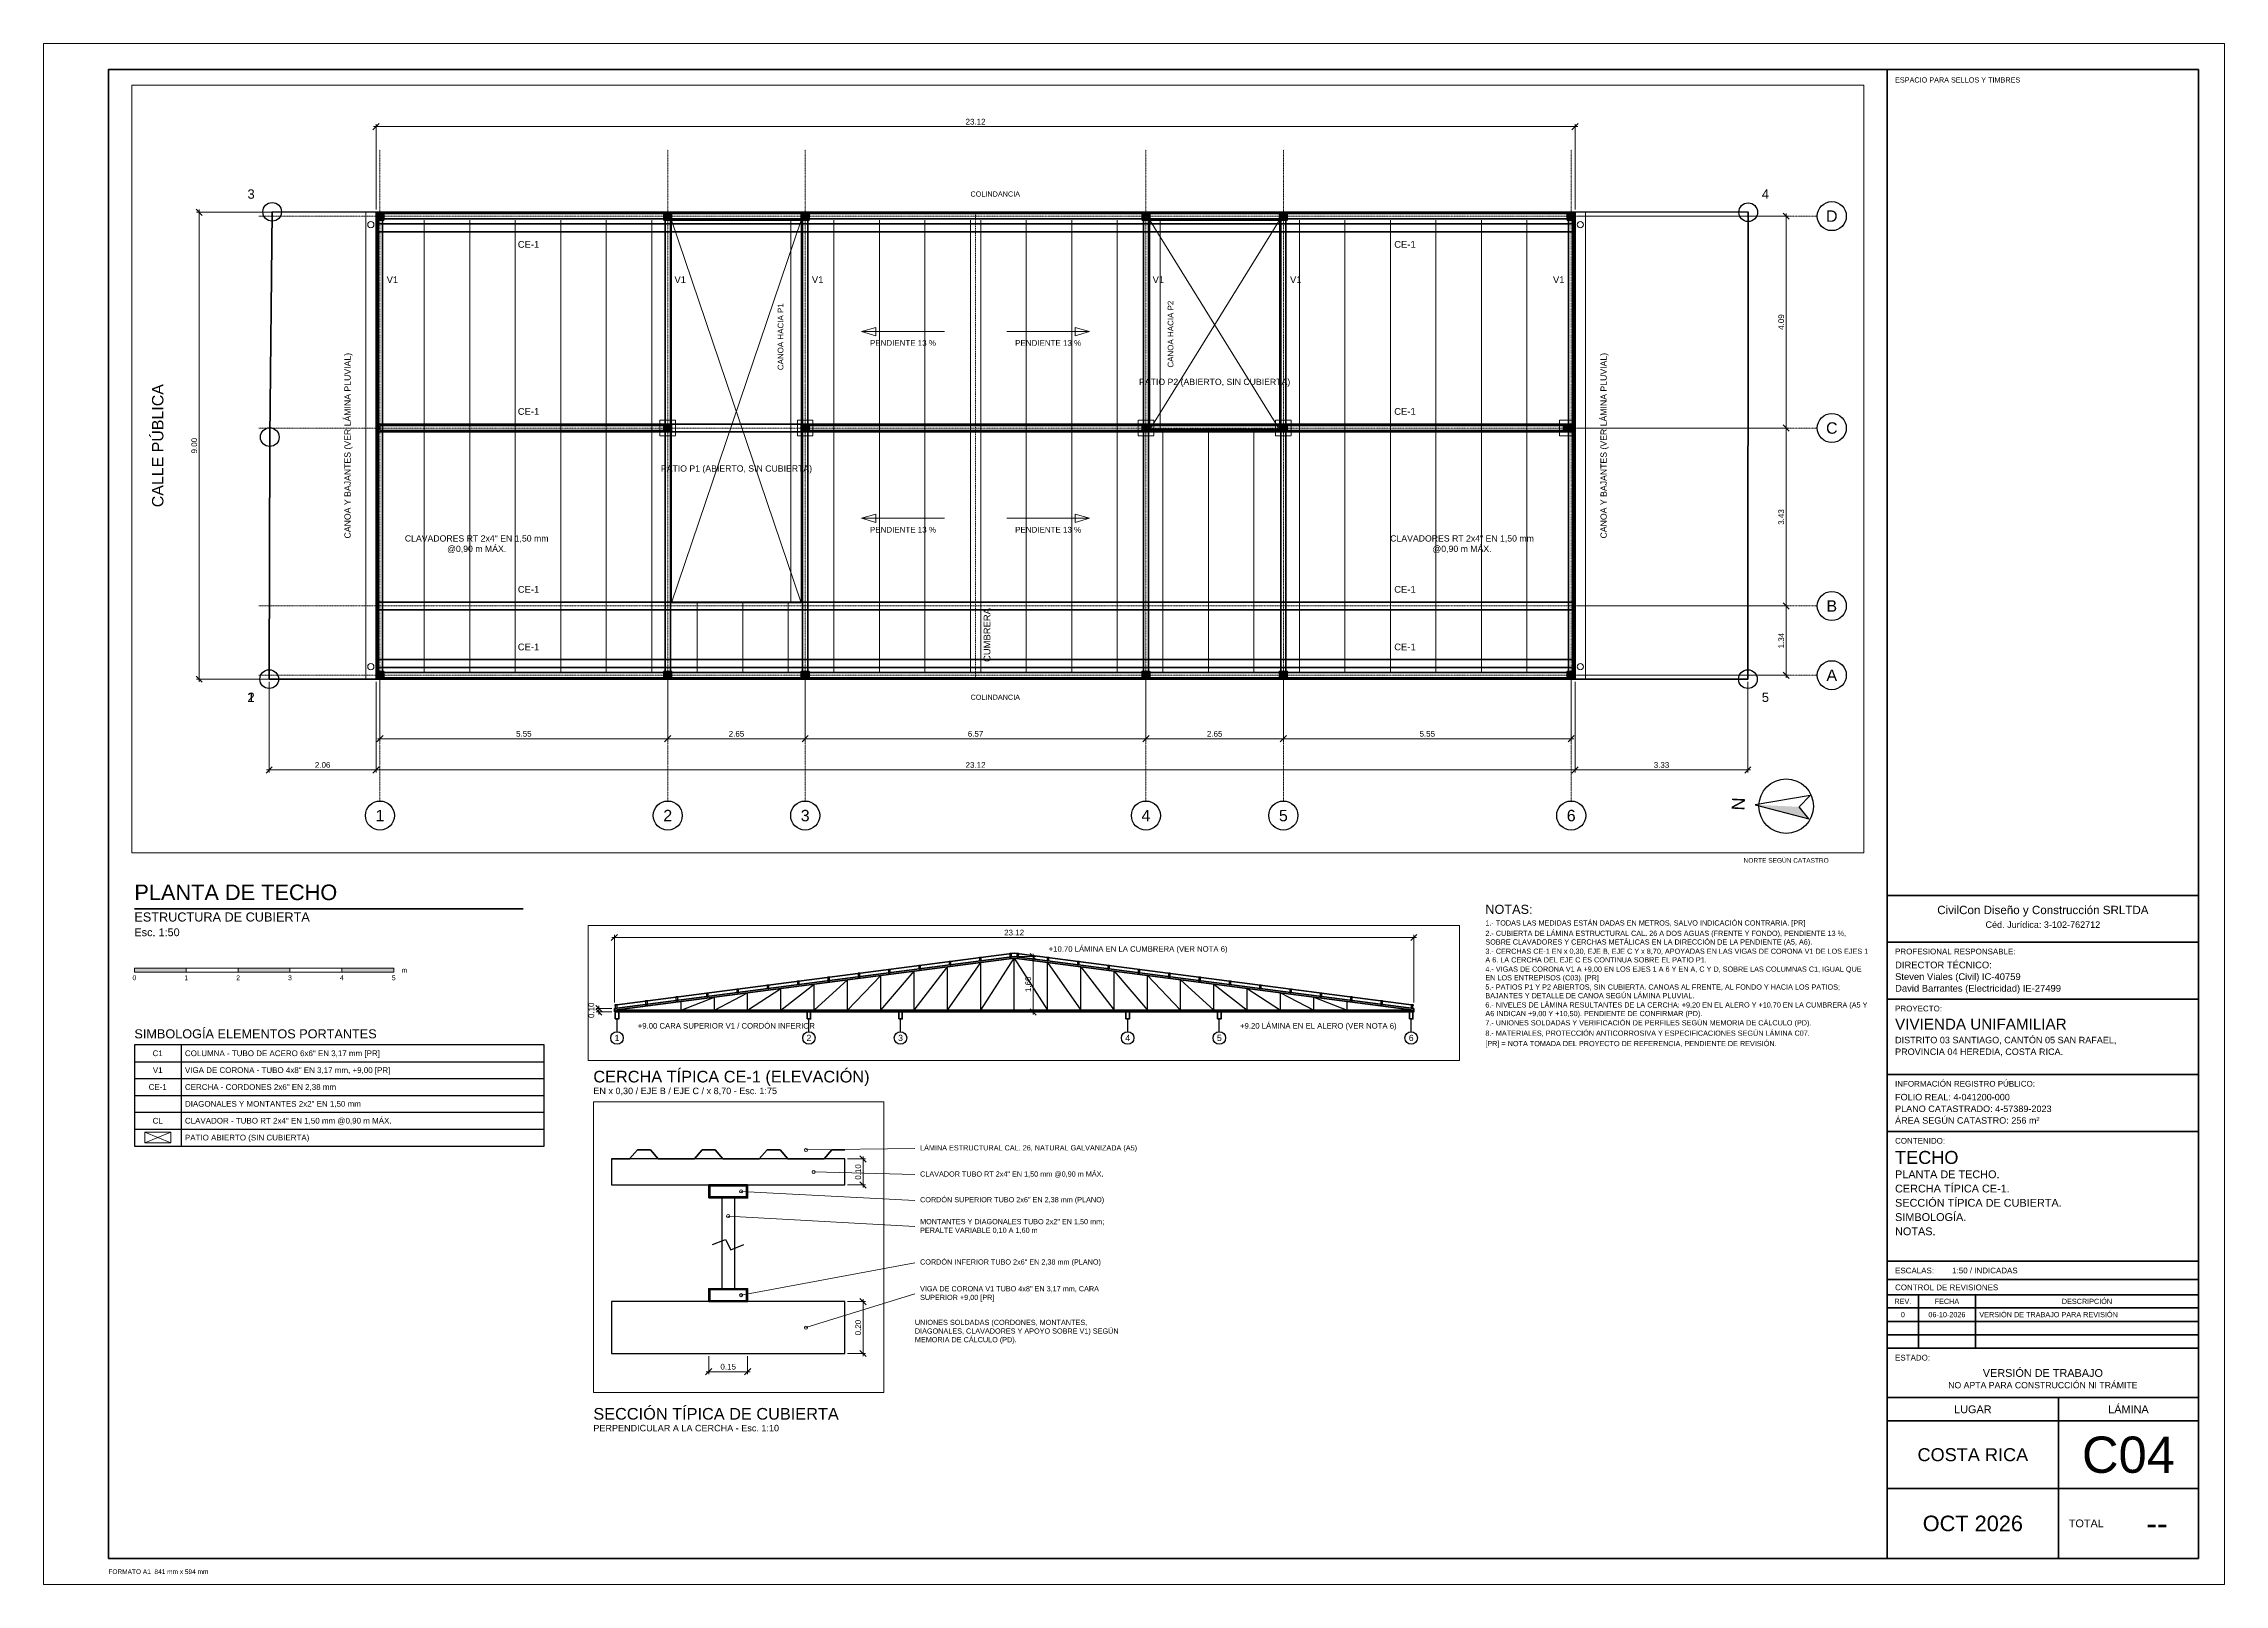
# Paper-space layout 'C04-TECHO' of a CAD drawing. Header units: metres, sheet in millimetres. Extents: x 0 to 841, y 0 to 594.
# The model-space entities are those that its viewports show. They can reach past a viewport. Long polylines and large blocks are cut down to what shows.
import ezdxf
from ezdxf.enums import TextEntityAlignment as Align

# ---------------------------------------------------------------- set-up
doc = ezdxf.new("R2010")
doc.units = ezdxf.units.M
for name, pattern in [('CENTER', [5.08, 3.175, -0.635, 0.635, -0.635]), ('DASHDOT', [3.556, 2.54, -0.508, 0, -0.508]), ('DASHED', [1.524, 1.27, -0.254])]:
    doc.linetypes.add(name, pattern=pattern)
for name, color, linetype, lineweight in [('A-CAJETIN', 7, 'Continuous', 35), ('A-CAJETIN-TXT', 7, 'Continuous', 25), ('A-COTA-50', 7, 'Continuous', 18), ('A-EJES', 8, 'CENTER', 13), ('A-EJES-TXT', 7, 'Continuous', 25), ('A-ESCALA-GRAF', 7, 'Continuous', 18), ('A-ESPACIOS', 7, 'Continuous', 25), ('A-MARCO', 7, 'Continuous', 70), ('A-NORTE', 7, 'Continuous', 25), ('A-NOTAS', 7, 'Continuous', 18), ('A-TABLAS', 7, 'Continuous', 25), ('A-TEXTO', 7, 'Continuous', 18), ('A-TITULOS', 7, 'Continuous', 35), ('A-TXT-50', 7, 'Continuous', 18), ('E-CERCHA', 7, 'Continuous', 35), ('E-CLAVADOR', 7, 'Continuous', 13), ('E-COLUMNA', 7, 'Continuous', 35), ('E-COTA', 7, 'Continuous', 18), ('E-CUBIERTA', 7, 'Continuous', 25), ('E-CUMBRERA', 7, 'DASHDOT', 18), ('E-DET', 7, 'Continuous', 50), ('E-FORRO', 8, 'DASHED', 13), ('E-PLUVIAL', 7, 'Continuous', 18), ('E-REF', 7, 'Continuous', 25), ('E-TXT', 7, 'Continuous', 18), ('E-VACIO', 8, 'Continuous', 13), ('E-VIGA', 7, 'Continuous', 35), ('T-LINDERO', 7, 'Continuous', 50), ('T-VERTICE', 7, 'Continuous', 25)]:
    doc.layers.add(name, color=color, linetype=linetype, lineweight=lineweight)
doc.layers.add('A-VIEWPORT', color=8, linetype='Continuous', lineweight=13, plot=False)
doc.styles.add('ARIAL', font='arial.ttf')
doc.dimstyles.new('COTA-10', dxfattribs={"dimtxt": 0.022, "dimasz": 0.012, "dimexe": 0.01, "dimexo": 0.01, "dimgap": 0.008, "dimtad": 1, "dimzin": 0, "dimdsep": 46, "dimtxsty": 'ARIAL', "dimtsz": 0.012, "dimcen": 2.5, "dimdle": 0.01, "dimclrd": 7, "dimclre": 7, "dimclrt": 7, "dimazin": 3, "dimtfac": 1, "dimtmove": 0, "dimatfit": 3, "dimlwd": 18, "dimlwe": 13})
doc.dimstyles.new('COTA-50', dxfattribs={"dimtxt": 0.11, "dimasz": 0.06, "dimexe": 0.05, "dimexo": 0.05, "dimgap": 0.04, "dimtad": 1, "dimzin": 0, "dimdsep": 46, "dimtxsty": 'ARIAL', "dimtsz": 0.06, "dimcen": 2.5, "dimdle": 0.05, "dimclrd": 7, "dimclre": 7, "dimclrt": 7, "dimazin": 3, "dimtfac": 1, "dimtmove": 0, "dimatfit": 3, "dimlwd": 18, "dimlwe": 13})
doc.dimstyles.new('COTA-75', dxfattribs={"dimtxt": 0.165, "dimasz": 0.09, "dimexe": 0.075, "dimexo": 0.075, "dimgap": 0.06, "dimtad": 1, "dimzin": 0, "dimdsep": 46, "dimtxsty": 'ARIAL', "dimtsz": 0.09, "dimcen": 2.5, "dimdle": 0.075, "dimclrd": 7, "dimclre": 7, "dimclrt": 7, "dimazin": 3, "dimtfac": 1, "dimtmove": 0, "dimatfit": 3, "dimlwd": 18, "dimlwe": 13})

# ---------------------------------------------------------------- blocks, each defined once
blk = doc.blocks.new('NORTE')
blk.add_hatch(color=0).paths.add_polyline_path([(0, 12), (0, -5), (-4.5, -9)])
blk.add_lwpolyline([(0, 12), (-4.5, -9), (0, -5), (4.5, -9)], close=True)
blk.add_circle((0, 0), 10.5)
at = {"style": 'ARIAL'}
blk.add_text('N', height=5, dxfattribs=at).set_placement((0, 14.5), align=Align.BOTTOM_CENTER)
blk = doc.blocks.new('CAJETIN_A1')
for p, q in [((0, 255.6), (120, 255.6)), ((0, 237.6), (120, 237.6)), ((0, 215.6), (120, 215.6)), ((0, 186.6), (120, 186.6)), ((0, 164.6), (120, 164.6)), ((0, 114.6), (120, 114.6)), ((0, 107.6), (120, 107.6)), ((0, 101.6), (120, 101.6)), ((12, 101.6), (12, 81)), ((34, 101.6), (34, 81)), ((0, 96.6), (120, 96.6)), ((0, 91.4), (120, 91.4)), ((0, 86.2), (120, 86.2)), ((0, 81), (120, 81)), ((0, 62), (120, 62)), ((66, 62), (66, 0)), ((0, 53), (120, 53)), ((0, 27), (120, 27))]:
    blk.add_line(p, q)
blk.add_lwpolyline([(0, 0), (120, 0), (120, 574), (0, 574)], close=True)
at = {"style": 'ARIAL'}
for s, height, p in [('ESPACIO PARA SELLOS Y TIMBRES', 2, (3, 571)), ('PROFESIONAL RESPONSABLE:', 2.2, (3, 235.1)), ('PROYECTO:', 2.2, (3, 213.1)), ('INFORMACIÓN REGISTRO PÚBLICO:', 2.2, (3, 184.1)), ('CONTENIDO:', 2.2, (3, 162.1)), ('ESCALAS:', 2.2, (3, 112.1)), ('CONTROL DE REVISIONES', 2.2, (3, 105.6)), ('ESTADO:', 2.2, (3, 78.5))]:
    blk.add_text(s, height=height, dxfattribs=at).set_placement(p, align=Align.TOP_LEFT)
for s, height, p in [('REV.', 2, (6, 99.1)), ('FECHA', 2, (23, 99.1)), ('DESCRIPCIÓN', 2, (77, 99.1)), ('LUGAR', 3, (33, 57.5)), ('LÁMINA', 3, (93, 57.5))]:
    blk.add_text(s, height=height, dxfattribs=at).set_placement(p, align=Align.MIDDLE_CENTER)
blk.add_text('TOTAL', height=3, dxfattribs=at).set_placement((70, 13.5), align=Align.MIDDLE_LEFT)
for tag, height, p in [('EMPRESA_CED', 2.5, (60, 245.6)), ('EMPRESA', 3.2, (60, 251.6)), ('ESTADO_1', 3, (60, 73)), ('ESTADO_2', 2.4, (60, 68))]:
    blk.add_attdef(tag, text='', height=height, dxfattribs=at).set_placement(p, align=Align.TOP_CENTER)
for tag, height, p in [('PROF_1', 2.6, (3, 230.1)), ('PROF_2', 2.6, (3, 225.6)), ('PROF_3', 2.6, (3, 221.1)), ('PROYECTO', 4.2, (3, 208.1)), ('UBIC_1', 2.5, (3, 201.1)), ('UBIC_2', 2.5, (3, 196.6)), ('UBIC_3', 2.5, (3, 192.1)), ('REG_1', 2.5, (3, 179.1)), ('REG_2', 2.5, (3, 174.6)), ('REG_3', 2.5, (3, 170.1)), ('CONT_TIT', 5, (3, 157.1)), ('CONT_1', 3, (3, 149.6)), ('CONT_2', 3, (3, 144.1)), ('CONT_3', 3, (3, 138.6)), ('CONT_4', 3, (3, 133.1)), ('CONT_5', 3, (3, 127.6)), ('CONT_6', 3, (3, 122.1)), ('ESCALAS', 2.2, (25, 112.1))]:
    blk.add_attdef(tag, text='', height=height, dxfattribs=at).set_placement(p, align=Align.TOP_LEFT)
for tag, height, p in [('REV0_N', 2, (6, 94)), ('REV0_F', 2, (23, 94)), ('REV1_N', 2, (6, 88.8)), ('REV2_N', 2, (6, 83.6)), ('REV1_F', 2, (23, 88.8)), ('REV2_F', 2, (23, 83.6)), ('LUGAR', 5, (33, 40)), ('LAMINA', 14, (93, 40)), ('TOTAL', 9, (104, 13.5)), ('FECHA', 6, (33, 13.5))]:
    blk.add_attdef(tag, text='', height=height, dxfattribs=at).set_placement(p, align=Align.MIDDLE_CENTER)
for tag, p in [('REV0_D', (35.5, 94)), ('REV1_D', (35.5, 88.8)), ('REV2_D', (35.5, 83.6))]:
    blk.add_attdef(tag, text='', height=2, dxfattribs=at).set_placement(p, align=Align.MIDDLE_LEFT)
blk = doc.blocks.new('_OBLIQUE')
at = {"color": 0, "linetype": 'BYBLOCK'}
blk.add_line((-0.5, -0.5), (0.5, 0.5), dxfattribs=at)
blk = doc.blocks.new('*D9')
at = {"color": 7, "lineweight": 18}
blk.add_line((29.25, 0.025), (29.25, 1.46), dxfattribs=at)
at = {"color": 7, "lineweight": 13}
for p, q in [((25.23, 1.41), (29.3, 1.41)), ((25.23, 0.075), (29.3, 0.075))]:
    blk.add_line(p, q, dxfattribs=at)
at = {"layer": 'Defpoints'}
for p in [(25.18, 1.41), (25.18, 0.075), (29.25, 0.075)]:
    blk.add_point(p, dxfattribs=at)
at = {"layer": 'A-COTA-50', "color": 7, "xscale": 0.12, "yscale": 0.12, "rotation": 90}
for p in [(29.25, 1.41), (29.25, 0.075)]:
    blk.add_blockref('_OBLIQUE', p, dxfattribs=at)
at = {"layer": 'A-COTA-50', "color": 7, "insert": (29.155, 0.7425), "char_height": 0.11, "attachment_point": 5, "rotation": 90, "style": 'ARIAL'}
blk.add_mtext('1.34', dxfattribs=at)

msp = doc.modelspace()

# ---------------------------------------------------------------- hatches: boundary and pattern name
at = {"layer": 'E-COLUMNA'}
for points in [[(2.06, 8.85), (2.06, 9), (2.21, 9), (2.21, 8.85)], [(7.61, 8.85), (7.61, 9), (7.76, 9), (7.76, 8.85)], [(10.26, 8.85), (10.26, 9), (10.41, 9), (10.41, 8.85)], [(16.83, 8.85), (16.83, 9), (16.98, 9), (16.98, 8.85)], [(19.48, 8.85), (19.48, 9), (19.63, 9), (19.63, 8.85)], [(25.03, 8.85), (25.03, 9), (25.18, 9), (25.18, 8.85)], [(7.61, 4.765), (7.61, 4.915), (7.76, 4.915), (7.76, 4.765)], [(10.26, 4.765), (10.26, 4.915), (10.41, 4.915), (10.41, 4.765)], [(16.83, 4.765), (16.83, 4.915), (16.98, 4.915), (16.98, 4.765)], [(19.48, 4.765), (19.48, 4.915), (19.63, 4.915), (19.63, 4.765)], [(24.955, 4.765), (24.955, 4.915), (25.105, 4.915), (25.105, 4.765)], [(2.06, 0), (2.06, 0.15), (2.21, 0.15), (2.21, 0)], [(7.61, 0), (7.61, 0.15), (7.76, 0.15), (7.76, 0)], [(10.26, 0), (10.26, 0.15), (10.41, 0.15), (10.41, 0)], [(16.83, 0), (16.83, 0.15), (16.98, 0.15), (16.98, 0)], [(19.48, 0), (19.48, 0.15), (19.63, 0.15), (19.63, 0)], [(25.03, 0), (25.03, 0.15), (25.18, 0.15), (25.18, 0)]]:
    msp.add_hatch(color=7, dxfattribs=at).paths.add_polyline_path(points)

# ---------------------------------------------------------------- linework, layer by layer
at = {"layer": 'A-EJES', "ltscale": 0.05}
for p, q in [((2.135, -2.35), (2.135, 10.2)), ((7.685, -2.35), (7.685, 10.2)), ((10.335, -2.35), (10.335, 10.2)), ((16.905, -2.35), (16.905, 10.2)), ((19.555, -2.35), (19.555, 10.2)), ((25.105, -2.35), (25.105, 10.2)), ((-0.2, 8.925), (29.85, 8.925)), ((-0.2, 4.84), (29.85, 4.84)), ((-0.2, 1.41), (29.85, 1.41)), ((-0.2, 0.075), (29.85, 0.075))]:
    msp.add_line(p, q, dxfattribs=at)
at = {"layer": 'A-EJES-TXT'}
for centre in [(30.13, 8.925), (30.13, 4.84), (30.13, 1.41), (30.13, 0.075), (2.135, -2.63), (7.685, -2.63), (10.335, -2.63), (16.905, -2.63), (19.555, -2.63), (25.105, -2.63)]:
    msp.add_circle(centre, 0.28, dxfattribs=at)
at = {"layer": 'E-CERCHA'}
for points in [[(2.06, 8.625), (2.06, 8.775), (25.18, 8.775), (25.18, 8.625)], [(2.06, 4.765), (2.06, 4.915), (25.18, 4.915), (25.18, 4.765)], [(2.06, 1.335), (2.06, 1.485), (25.18, 1.485), (25.18, 1.335)], [(2.06, 0.225), (2.06, 0.375), (25.18, 0.375), (25.18, 0.225)]]:
    msp.add_lwpolyline(points, close=True, dxfattribs=at)
at = {"layer": 'E-CLAVADOR'}
for p, q in [((2.11, 0.15), (2.11, 8.85)), ((2.9877, 0.15), (2.9877, 8.85)), ((3.8654, 0.15), (3.8654, 8.85)), ((4.7431, 0.15), (4.7431, 8.85)), ((5.6208, 0.15), (5.6208, 8.85)), ((6.4985, 0.15), (6.4985, 8.85)), ((7.3762, 0.15), (7.3762, 8.85)), ((10.8869, 0.15), (10.8869, 8.85)), ((11.7646, 0.15), (11.7646, 8.85)), ((12.6423, 0.15), (12.6423, 8.85)), ((13.52, 0.15), (13.52, 8.85)), ((13.72, 0.15), (13.72, 8.85)), ((14.5977, 0.15), (14.5977, 8.85)), ((15.4754, 0.15), (15.4754, 8.85)), ((16.3531, 0.15), (16.3531, 8.85)), ((19.8638, 0.15), (19.8638, 8.85)), ((20.7415, 0.15), (20.7415, 8.85)), ((21.6192, 0.15), (21.6192, 8.85)), ((22.4969, 0.15), (22.4969, 8.85)), ((23.3746, 0.15), (23.3746, 8.85)), ((24.2523, 0.15), (24.2523, 8.85)), ((25.13, 0.15), (25.13, 8.85)), ((17.2308, 0.15), (17.2308, 4.81)), ((18.1085, 0.15), (18.1085, 4.81)), ((18.9862, 0.15), (18.9862, 4.81)), ((8.2538, 0.15), (8.2538, 1.47)), ((9.1315, 0.15), (9.1315, 1.47)), ((10.0092, 0.15), (10.0092, 1.47))]:
    msp.add_line(p, q, dxfattribs=at)
at = {"layer": 'E-COLUMNA'}
for points in [[(2.06, 8.85), (2.06, 9), (2.21, 9), (2.21, 8.85)], [(7.61, 8.85), (7.61, 9), (7.76, 9), (7.76, 8.85)], [(10.26, 8.85), (10.26, 9), (10.41, 9), (10.41, 8.85)], [(16.83, 8.85), (16.83, 9), (16.98, 9), (16.98, 8.85)], [(19.48, 8.85), (19.48, 9), (19.63, 9), (19.63, 8.85)], [(25.03, 8.85), (25.03, 9), (25.18, 9), (25.18, 8.85)], [(7.61, 4.765), (7.61, 4.915), (7.76, 4.915), (7.76, 4.765)], [(10.26, 4.765), (10.26, 4.915), (10.41, 4.915), (10.41, 4.765)], [(16.83, 4.765), (16.83, 4.915), (16.98, 4.915), (16.98, 4.765)], [(19.48, 4.765), (19.48, 4.915), (19.63, 4.915), (19.63, 4.765)], [(24.955, 4.765), (24.955, 4.915), (25.105, 4.915), (25.105, 4.765)], [(2.06, 0), (2.06, 0.15), (2.21, 0.15), (2.21, 0)], [(7.61, 0), (7.61, 0.15), (7.76, 0.15), (7.76, 0)], [(10.26, 0), (10.26, 0.15), (10.41, 0.15), (10.41, 0)], [(16.83, 0), (16.83, 0.15), (16.98, 0.15), (16.98, 0)], [(19.48, 0), (19.48, 0.15), (19.63, 0.15), (19.63, 0)], [(25.03, 0), (25.03, 0.15), (25.18, 0.15), (25.18, 0)]]:
    msp.add_lwpolyline(points, close=True, dxfattribs=at)
at = {"layer": 'E-CUBIERTA'}
for points in [[(2.06, 0), (2.06, 9), (25.18, 9), (25.18, 0)], [(7.76, 1.47), (7.76, 8.85), (10.26, 8.85), (10.26, 1.47)], [(16.98, 4.81), (16.98, 8.85), (19.48, 8.85), (19.48, 4.81)]]:
    msp.add_lwpolyline(points, close=True, dxfattribs=at)
at = {"layer": 'E-CUMBRERA', "ltscale": 0.02}
msp.add_line((13.62, 0), (13.62, 9), dxfattribs=at)
at = {"layer": 'E-DET'}
for p, q in [((102.06, 9), (102.06, 9.1)), ((125.18, 9), (125.18, 9.1))]:
    msp.add_line(p, q, dxfattribs=at)
for points in [[(102.06, 9.2), (113.62, 10.7028), (125.18, 9.2)], [(102.06, 9.1), (113.62, 10.6028), (125.18, 9.1)], [(102.06, 9.05), (113.62, 10.5528), (125.18, 9.05)], [(199.55, 0.55), (199.62, 0.55), (199.65, 0.585), (199.7, 0.585), (199.73, 0.55), (199.8, 0.55), (199.87, 0.55), (199.9, 0.585), (199.95, 0.585), (199.98, 0.55), (200.05, 0.55), (200.12, 0.55), (200.15, 0.585), (200.2, 0.585), (200.23, 0.55), (200.3, 0.55), (200.37, 0.55), (200.4, 0.585), (200.45, 0.585)]]:
    msp.add_lwpolyline(points, dxfattribs=at)
for points in [[(102.06, 9), (125.18, 9), (125.18, 9.05), (102.06, 9.05)], [(102.085, 8.8), (102.185, 8.8), (102.185, 9), (102.085, 9)], [(107.635, 8.8), (107.735, 8.8), (107.735, 9), (107.635, 9)], [(110.285, 8.8), (110.385, 8.8), (110.385, 9), (110.285, 9)], [(116.855, 8.8), (116.955, 8.8), (116.955, 9), (116.855, 9)], [(119.505, 8.8), (119.605, 8.8), (119.605, 9), (119.505, 9)], [(125.055, 8.8), (125.155, 8.8), (125.155, 9), (125.055, 9)], [(199.925, 0.4), (200.075, 0.4), (200.075, 0.45), (199.925, 0.45)], [(199.925, 0), (200.075, 0), (200.075, 0.05), (199.925, 0.05)]]:
    msp.add_lwpolyline(points, close=True, dxfattribs=at)
at = {"layer": 'E-FORRO'}
for points in [[(7.535, 4.69), (7.535, 4.99), (7.835, 4.99), (7.835, 4.69)], [(10.185, 4.69), (10.185, 4.99), (10.485, 4.99), (10.485, 4.69)], [(16.755, 4.69), (16.755, 4.99), (17.055, 4.99), (17.055, 4.69)], [(19.405, 4.69), (19.405, 4.99), (19.705, 4.99), (19.705, 4.69)], [(24.88, 4.69), (24.88, 4.99), (25.18, 4.99), (25.18, 4.69)]]:
    msp.add_lwpolyline(points, close=True, dxfattribs=at)
at = {"layer": 'E-PLUVIAL'}
for points in [[(1.86, 0), (1.86, 9), (2.06, 9), (2.06, 0)], [(25.18, 0), (25.18, 9), (25.38, 9), (25.38, 0)], [(10.06, 1.47), (10.06, 8.85), (10.26, 8.85), (10.26, 1.47)], [(16.98, 4.81), (16.98, 8.85), (17.18, 8.85), (17.18, 4.81)]]:
    msp.add_lwpolyline(points, close=True, dxfattribs=at)
for centre in [(1.96, 8.76), (25.28, 8.76), (1.96, 0.24), (25.28, 0.24)]:
    msp.add_circle(centre, 0.06, dxfattribs=at)
at = {"layer": 'E-REF'}
for p, q in [((112.6567, 9.05), (113.62, 10.5528)), ((113.62, 9.05), (113.62, 10.5528)), ((113.62, 10.5528), (114.5833, 9.05)), ((111.6933, 9.05), (112.6567, 10.4276)), ((112.6567, 9.05), (112.6567, 10.4276)), ((114.5833, 9.05), (114.5833, 10.4276)), ((114.5833, 10.4276), (115.5467, 9.05)), ((110.73, 9.05), (111.6933, 10.3023)), ((111.6933, 9.05), (111.6933, 10.3023)), ((115.5467, 9.05), (115.5467, 10.3023)), ((115.5467, 10.3023), (116.51, 9.05)), ((109.7667, 9.05), (110.73, 10.1771)), ((110.73, 9.05), (110.73, 10.1771)), ((116.51, 9.05), (116.51, 10.1771)), ((116.51, 10.1771), (117.4733, 9.05)), ((108.8033, 9.05), (109.7667, 10.0519)), ((109.7667, 9.05), (109.7667, 10.0519)), ((117.4733, 9.05), (117.4733, 10.0519)), ((117.4733, 10.0519), (118.4367, 9.05)), ((107.84, 9.05), (108.8033, 9.9266)), ((108.8033, 9.05), (108.8033, 9.9266)), ((118.4367, 9.05), (118.4367, 9.9266)), ((118.4367, 9.9266), (119.4, 9.05)), ((106.8767, 9.05), (107.84, 9.8014)), ((107.84, 9.05), (107.84, 9.8014)), ((119.4, 9.05), (119.4, 9.8014)), ((119.4, 9.8014), (120.3633, 9.05)), ((105.9133, 9.05), (106.8767, 9.6762)), ((106.8767, 9.05), (106.8767, 9.6762)), ((120.3633, 9.05), (120.3633, 9.6762)), ((120.3633, 9.6762), (121.3267, 9.05)), ((104.95, 9.05), (105.9133, 9.5509)), ((105.9133, 9.05), (105.9133, 9.5509)), ((121.3267, 9.05), (121.3267, 9.5509)), ((121.3267, 9.5509), (122.29, 9.05)), ((103.9867, 9.05), (104.95, 9.4257)), ((104.95, 9.05), (104.95, 9.4257)), ((122.29, 9.05), (122.29, 9.4257)), ((122.29, 9.4257), (123.2533, 9.05)), ((103.9867, 9.05), (103.9867, 9.3005)), ((123.2533, 9.05), (123.2533, 9.3005)), ((102.135, 8.43), (102.135, 8.78)), ((107.685, 8.43), (107.685, 8.78)), ((110.335, 8.43), (110.335, 8.78)), ((116.905, 8.43), (116.905, 8.78)), ((119.555, 8.43), (119.555, 8.78)), ((125.105, 8.43), (125.105, 8.78)), ((199.94, 0.22), (199.99, 0.24)), ((199.99, 0.24), (200.01, 0.2)), ((200.01, 0.2), (200.06, 0.22))]:
    msp.add_line(p, q, dxfattribs=at)
for points in [[(113.495, 10.5898), (113.545, 10.5898), (113.545, 10.6898), (113.495, 10.6898)], [(113.695, 10.5898), (113.745, 10.5898), (113.745, 10.6898), (113.695, 10.6898)], [(112.6173, 10.4757), (112.6673, 10.4757), (112.6673, 10.5757), (112.6173, 10.5757)], [(114.5727, 10.4757), (114.6227, 10.4757), (114.6227, 10.5757), (114.5727, 10.5757)], [(111.7396, 10.3616), (111.7896, 10.3616), (111.7896, 10.4616), (111.7396, 10.4616)], [(115.4504, 10.3616), (115.5004, 10.3616), (115.5004, 10.4616), (115.4504, 10.4616)], [(110.8619, 10.2475), (110.9119, 10.2475), (110.9119, 10.3475), (110.8619, 10.3475)], [(116.3281, 10.2475), (116.3781, 10.2475), (116.3781, 10.3475), (116.3281, 10.3475)], [(109.9842, 10.1334), (110.0342, 10.1334), (110.0342, 10.2334), (109.9842, 10.2334)], [(117.2058, 10.1334), (117.2558, 10.1334), (117.2558, 10.2334), (117.2058, 10.2334)], [(109.1065, 10.0193), (109.1565, 10.0193), (109.1565, 10.1193), (109.1065, 10.1193)], [(118.0835, 10.0193), (118.1335, 10.0193), (118.1335, 10.1193), (118.0835, 10.1193)], [(108.2288, 9.9052), (108.2788, 9.9052), (108.2788, 10.0052), (108.2288, 10.0052)], [(118.9612, 9.9052), (119.0112, 9.9052), (119.0112, 10.0052), (118.9612, 10.0052)], [(107.3512, 9.7911), (107.4012, 9.7911), (107.4012, 9.8911), (107.3512, 9.8911)], [(119.8388, 9.7911), (119.8888, 9.7911), (119.8888, 9.8911), (119.8388, 9.8911)], [(106.4735, 9.677), (106.5235, 9.677), (106.5235, 9.777), (106.4735, 9.777)], [(120.7165, 9.677), (120.7665, 9.677), (120.7665, 9.777), (120.7165, 9.777)], [(105.5958, 9.5629), (105.6458, 9.5629), (105.6458, 9.6629), (105.5958, 9.6629)], [(121.5942, 9.5629), (121.6442, 9.5629), (121.6442, 9.6629), (121.5942, 9.6629)], [(104.7181, 9.4488), (104.7681, 9.4488), (104.7681, 9.5488), (104.7181, 9.5488)], [(122.4719, 9.4488), (122.5219, 9.4488), (122.5219, 9.5488), (122.4719, 9.5488)], [(103.8404, 9.3347), (103.8904, 9.3347), (103.8904, 9.4347), (103.8404, 9.4347)], [(123.3496, 9.3347), (123.3996, 9.3347), (123.3996, 9.4347), (123.3496, 9.4347)], [(102.9627, 9.2206), (103.0127, 9.2206), (103.0127, 9.3206), (102.9627, 9.3206)], [(124.2273, 9.2206), (124.2773, 9.2206), (124.2773, 9.3206), (124.2273, 9.3206)], [(102.085, 9.1065), (102.135, 9.1065), (102.135, 9.2065), (102.085, 9.2065)], [(125.105, 9.1065), (125.155, 9.1065), (125.155, 9.2065), (125.105, 9.2065)], [(199.55, 0.45), (200.45, 0.45), (200.45, 0.55), (199.55, 0.55)], [(199.9298, 0.4048), (200.0702, 0.4048), (200.0702, 0.4452), (199.9298, 0.4452)], [(199.975, 0.05), (200.025, 0.05), (200.025, 0.4), (199.975, 0.4)], [(199.55, -0.2), (200.45, -0.2), (200.45, 0), (199.55, 0)], [(199.9298, 0.0048), (200.0702, 0.0048), (200.0702, 0.0452), (199.9298, 0.0452)]]:
    msp.add_lwpolyline(points, close=True, dxfattribs=at)
for centre in [(102.135, 8.25), (107.685, 8.25), (110.335, 8.25), (116.905, 8.25), (119.555, 8.25), (125.105, 8.25)]:
    msp.add_circle(centre, 0.18, dxfattribs=at)
at = {"layer": 'E-TXT'}
for p, q in [((13.02, 6.7), (11.42, 6.7)), ((14.22, 6.7), (15.82, 6.7)), ((13.02, 3.1), (11.42, 3.1)), ((14.22, 3.1), (15.82, 3.1))]:
    msp.add_line(p, q, dxfattribs=at)
for points in [[(11.42, 6.7), (11.7, 6.62), (11.7, 6.78)], [(15.82, 6.7), (15.54, 6.62), (15.54, 6.78)], [(11.42, 3.1), (11.7, 3.02), (11.7, 3.18)], [(15.82, 3.1), (15.54, 3.02), (15.54, 3.18)]]:
    msp.add_lwpolyline(points, close=True, dxfattribs=at)
at = {"layer": 'E-VACIO'}
for p, q in [((7.76, 1.47), (10.26, 8.85)), ((7.76, 8.85), (10.26, 1.47)), ((16.98, 4.81), (19.48, 8.85)), ((16.98, 8.85), (19.48, 4.81))]:
    msp.add_line(p, q, dxfattribs=at)
at = {"layer": 'E-VIGA'}
for points in [[(2.085, 0.075), (2.085, 8.925), (2.185, 8.925), (2.185, 0.075)], [(2.135, 8.875), (2.135, 8.975), (25.105, 8.975), (25.105, 8.875)], [(7.635, 0.075), (7.635, 8.925), (7.735, 8.925), (7.735, 0.075)], [(10.285, 0.075), (10.285, 8.925), (10.385, 8.925), (10.385, 0.075)], [(16.855, 0.075), (16.855, 8.925), (16.955, 8.925), (16.955, 0.075)], [(19.505, 0.075), (19.505, 8.925), (19.605, 8.925), (19.605, 0.075)], [(25.055, 0.075), (25.055, 8.925), (25.155, 8.925), (25.155, 0.075)], [(2.135, 4.79), (2.135, 4.89), (7.685, 4.89), (7.685, 4.79)], [(10.335, 4.79), (10.335, 4.89), (25.105, 4.89), (25.105, 4.79)], [(2.135, 0.025), (2.135, 0.125), (25.105, 0.125), (25.105, 0.025)]]:
    msp.add_lwpolyline(points, close=True, dxfattribs=at)
at = {"layer": 'T-LINDERO'}
msp.add_lwpolyline([(0, 0), (0.0109, 4.6647), (0.0566, 9.0074), (28.5181, 8.9998), (28.512, 0)], close=True, dxfattribs=at)
at = {"layer": 'T-VERTICE'}
for centre in [(0.0566, 9.0074), (28.5181, 8.9998), (0.0109, 4.6647), (0, 0), (28.512, 0)]:
    msp.add_circle(centre, 0.18, dxfattribs=at)

# ---------------------------------------------------------------- texts
at = {"layer": 'A-EJES-TXT', "style": 'ARIAL'}
for s, p in [('D', (30.13, 8.925)), ('C', (30.13, 4.84)), ('B', (30.13, 1.41)), ('A', (30.13, 0.075)), ('1', (2.135, -2.63)), ('2', (7.685, -2.63)), ('3', (10.335, -2.63)), ('4', (16.905, -2.63)), ('5', (19.555, -2.63)), ('6', (25.105, -2.63))]:
    msp.add_text(s, height=0.22, dxfattribs=at).set_placement(p, align=Align.MIDDLE_CENTER)
at = {"layer": 'A-ESPACIOS', "style": 'ARIAL'}
msp.add_text('CALLE PÚBLICA', height=0.22, rotation=90, dxfattribs=at).set_placement((-2.15, 4.5), align=Align.MIDDLE_CENTER)
at = {"layer": 'A-TXT-50', "char_height": 0.1, "width": 6, "attachment_point": 5, "style": 'ARIAL'}
for insert in [(14, 9.35), (14, -0.35)]:
    msp.add_mtext('COLINDANCIA', dxfattribs=dict(at, insert=insert))
at = {"layer": 'E-TXT', "style": 'ARIAL'}
for s, p in [('+10.70 LÁMINA EN LA CUMBRERA (VER NOTA 6)', (114.62, 10.8228)), ('+9.00 CARA SUPERIOR V1 / CORDÓN INFERIOR', (102.735, 8.6)), ('+9.20 LÁMINA EN EL ALERO (VER NOTA 6)', (120.155, 8.6))]:
    msp.add_text(s, height=0.16, dxfattribs=at).set_placement(p, align=Align.MIDDLE_LEFT)
for s, height, p in [('CE-1', 0.13, (5, 8.38)), ('CE-1', 0.13, (21.9, 8.38)), ('1', 0.18, (102.135, 8.25)), ('2', 0.18, (107.685, 8.25)), ('3', 0.18, (110.335, 8.25)), ('4', 0.18, (116.905, 8.25)), ('5', 0.18, (119.555, 8.25)), ('6', 0.18, (125.105, 8.25)), ('V1', 0.13, (2.375, 7.7)), ('V1', 0.13, (7.925, 7.7)), ('V1', 0.13, (10.575, 7.7)), ('V1', 0.13, (17.145, 7.7)), ('V1', 0.13, (19.795, 7.7)), ('V1', 0.13, (24.865, 7.7)), ('PENDIENTE 13 %', 0.11, (12.22, 6.48)), ('PENDIENTE 13 %', 0.11, (15.02, 6.48)), ('PATIO P2 (ABIERTO, SIN CUBIERTA)', 0.12, (18.23, 5.73)), ('CE-1', 0.13, (5, 5.16)), ('CE-1', 0.13, (21.9, 5.16)), ('PATIO P1 (ABIERTO, SIN CUBIERTA)', 0.12, (9.01, 4.06)), ('PENDIENTE 13 %', 0.11, (12.22, 2.88)), ('PENDIENTE 13 %', 0.11, (15.02, 2.88)), ('CE-1', 0.13, (5, 1.73)), ('CE-1', 0.13, (21.9, 1.73)), ('CE-1', 0.13, (5, 0.62)), ('CE-1', 0.13, (21.9, 0.62))]:
    msp.add_text(s, height=height, dxfattribs=at).set_placement(p, align=Align.MIDDLE_CENTER)
for s, height, p in [('CANOA HACIA P1', 0.11, (9.86, 6.6)), ('CANOA HACIA P2', 0.11, (17.38, 6.65)), ('CANOA Y BAJANTES (VER LÁMINA PLUVIAL)', 0.12, (1.51, 4.5)), ('CANOA Y BAJANTES (VER LÁMINA PLUVIAL)', 0.12, (25.73, 4.5)), ('CUMBRERA', 0.13, (13.84, 0.85))]:
    msp.add_text(s, height=height, rotation=90, dxfattribs=at).set_placement(p, align=Align.MIDDLE_CENTER)
at = {"layer": 'E-TXT', "char_height": 0.12, "width": 3.6, "attachment_point": 5, "style": 'ARIAL'}
for insert in [(4, 2.6), (23, 2.6)]:
    msp.add_mtext('CLAVADORES RT 2x4" EN 1,50 mm\\P@0,90 m MÁX.', dxfattribs=dict(at, insert=insert))
at = {"layer": 'T-VERTICE', "style": 'ARIAL'}
for s, p in [('3', (-0.35, 9.35)), ('4', (28.85, 9.35)), ('2', (-0.35, -0.35)), ('1', (-0.35, -0.35)), ('5', (28.85, -0.35))]:
    msp.add_text(s, height=0.18, dxfattribs=at).set_placement(p, align=Align.MIDDLE_CENTER)

# ---------------------------------------------------------------- dimensions: what is measured, and where the dimension line sits
at = {"layer": 'A-COTA-50'}
for base, p1, p2 in [((2.06, 10.65), (2.06, 9), (25.18, 9)), ((0, -1.75), (0, 0), (2.06, 0)), ((2.06, -1.75), (2.06, 0), (25.18, 0)), ((2.135, -1.15), (2.135, 0.075), (7.685, 0.075)), ((7.685, -1.15), (7.685, 0.075), (10.335, 0.075)), ((10.335, -1.15), (10.335, 0.075), (16.905, 0.075)), ((16.905, -1.15), (16.905, 0.075), (19.555, 0.075)), ((19.555, -1.15), (19.555, 0.075), (25.105, 0.075)), ((25.18, -1.75), (25.18, 0), (28.512, 0))]:
    msp.add_linear_dim(base=base, p1=p1, p2=p2, dimstyle='COTA-50', dxfattribs=at).render()
for base, p1, p2 in [((-1.35, 0), (2.06, 0), (2.06, 9)), ((29.25, 4.84), (25.18, 4.84), (25.18, 8.925)), ((29.25, 1.41), (25.18, 1.41), (25.18, 4.84))]:
    msp.add_linear_dim(base=base, p1=p1, p2=p2, angle=90, dimstyle='COTA-50', dxfattribs=at).render()
dim = msp.add_linear_dim(base=(29.25, 0.075), p1=(25.18, 0.075), p2=(25.18, 1.41), angle=90, dimstyle='COTA-50', dxfattribs=at)
dim.commit()
dim.dimension.update_dxf_attribs({"geometry": '*D9', "text_midpoint": (29.155, 0.7425)})
at = {"layer": 'E-COTA'}
for base, p1, p2, dimstyle in [((102.06, 11.1528), (102.06, 9.2), (125.18, 9.2), 'COTA-75'), ((199.925, -0.27), (199.925, -0.2), (200.075, -0.2), 'COTA-10')]:
    msp.add_linear_dim(base=base, p1=p1, p2=p2, dimstyle=dimstyle, dxfattribs=at).render()
for base, p1, p2, dimstyle in [((114.17, 9), (113.62, 9), (113.62, 10.6028), 'COTA-75'), ((101.61, 9), (102.06, 9), (102.06, 9.1), 'COTA-75'), ((200.52, 0.45), (200.45, 0.45), (200.45, 0.55), 'COTA-10'), ((200.52, -0.2), (200.45, -0.2), (200.45, 0), 'COTA-10')]:
    msp.add_linear_dim(base=base, p1=p1, p2=p2, angle=90, dimstyle=dimstyle, dxfattribs=at).render()

psp = doc.layouts.new('C04-TECHO')

# ---------------------------------------------------------------- hatches: boundary and pattern name
at = {"layer": 'A-ESCALA-GRAF'}
for points in [[(35, 236), (55, 236), (55, 237.6), (35, 237.6)], [(75, 236), (95, 236), (95, 237.6), (75, 237.6)], [(115, 236), (135, 236), (135, 237.6), (115, 237.6)]]:
    psp.add_hatch(color=7, dxfattribs=at).paths.add_polyline_path(points)

# ---------------------------------------------------------------- linework, layer by layer
for points in [[(35, 236), (55, 236), (55, 237.6), (35, 237.6)], [(55, 236), (75, 236), (75, 237.6), (55, 237.6)], [(75, 236), (95, 236), (95, 237.6), (75, 237.6)], [(95, 236), (115, 236), (115, 237.6), (95, 237.6)], [(115, 236), (135, 236), (135, 237.6), (115, 237.6)]]:
    psp.add_lwpolyline(points, close=True, dxfattribs=at)
at = {"layer": 'A-MARCO'}
psp.add_lwpolyline([(25, 10), (831, 10), (831, 584), (25, 584)], close=True, dxfattribs=at)
at = {"layer": 'A-TABLAS'}
for p, q in [((53, 208), (53, 201.5)), ((35, 201.5), (193, 201.5)), ((35, 195), (193, 195)), ((53, 201.5), (53, 195)), ((53, 195), (53, 188.5)), ((35, 188.5), (193, 188.5)), ((53, 188.5), (53, 182)), ((35, 182), (193, 182)), ((53, 182), (53, 175.5)), ((35, 175.5), (193, 175.5)), ((53, 175.5), (53, 169))]:
    psp.add_line(p, q, dxfattribs=at)
psp.add_lwpolyline([(35, 169), (193, 169), (193, 208), (35, 208)], close=True, dxfattribs=at)
at = {"layer": 'A-TEXTO'}
for p, q in [((39, 170.2), (49, 174.3)), ((39, 174.3), (49, 170.2)), ((336, 168), (294, 167.5)), ((336, 148), (269, 151.5)), ((336, 158), (297, 159)), ((336, 138), (264, 142)), ((336, 124), (269, 111.5)), ((336, 112), (294, 99))]:
    psp.add_line(p, q, dxfattribs=at)
psp.add_lwpolyline([(39, 170.2), (49, 170.2), (49, 174.3), (39, 174.3)], close=True, dxfattribs=at)
for centre in [(294, 167.5), (269, 151.5), (297, 159), (264, 142), (269, 111.5), (294, 99)]:
    psp.add_circle(centre, 0.6, dxfattribs=at)
at = {"layer": 'A-TITULOS'}
psp.add_line((35, 260.5), (185, 260.5), dxfattribs=at)
at = {"layer": 'A-VIEWPORT'}
psp.add_lwpolyline([(0, 0), (841, 0), (841, 594), (0, 594)], close=True, dxfattribs=at)

# ---------------------------------------------------------------- block references
at = {"layer": 'A-CAJETIN'}
ref = psp.add_blockref('CAJETIN_A1', (711, 10), dxfattribs=at)
ref.add_attrib('EMPRESA', 'CivilCon Diseño y Construcción SRLTDA', dxfattribs={"layer": 'A-CAJETIN-TXT', "height": 3.2, "style": 'ARIAL'}).set_placement((771, 261.6), align=Align.TOP_CENTER)
ref.add_attrib('EMPRESA_CED', 'Céd. Jurídica: 3-102-762712', dxfattribs={"layer": 'A-CAJETIN-TXT', "height": 2.5, "style": 'ARIAL'}).set_placement((771, 255.6), align=Align.TOP_CENTER)
ref.add_attrib('PROF_1', 'DIRECTOR TÉCNICO:', dxfattribs={"layer": 'A-CAJETIN-TXT', "height": 2.6, "style": 'ARIAL'}).set_placement((714, 240.1), align=Align.TOP_LEFT)
ref.add_attrib('PROF_2', 'Steven Viales (Civil) IC-40759', dxfattribs={"layer": 'A-CAJETIN-TXT', "height": 2.6, "style": 'ARIAL'}).set_placement((714, 235.6), align=Align.TOP_LEFT)
ref.add_attrib('PROF_3', 'David Barrantes (Electricidad) IE-27499', dxfattribs={"layer": 'A-CAJETIN-TXT', "height": 2.6, "style": 'ARIAL'}).set_placement((714, 231.1), align=Align.TOP_LEFT)
ref.add_attrib('PROYECTO', 'VIVIENDA UNIFAMILIAR', dxfattribs={"layer": 'A-CAJETIN-TXT', "height": 4.2, "style": 'ARIAL'}).set_placement((714, 218.1), align=Align.TOP_LEFT)
ref.add_attrib('UBIC_1', 'DISTRITO 03 SANTIAGO, CANTÓN 05 SAN RAFAEL,', dxfattribs={"layer": 'A-CAJETIN-TXT', "height": 2.5, "style": 'ARIAL'}).set_placement((714, 211.1), align=Align.TOP_LEFT)
ref.add_attrib('UBIC_2', 'PROVINCIA 04 HEREDIA, COSTA RICA.', dxfattribs={"layer": 'A-CAJETIN-TXT', "height": 2.5, "style": 'ARIAL'}).set_placement((714, 206.6), align=Align.TOP_LEFT)
ref.add_attrib('REG_1', 'FOLIO REAL: 4-041200-000', dxfattribs={"layer": 'A-CAJETIN-TXT', "height": 2.5, "style": 'ARIAL'}).set_placement((714, 189.1), align=Align.TOP_LEFT)
ref.add_attrib('REG_2', 'PLANO CATASTRADO: 4-57389-2023', dxfattribs={"layer": 'A-CAJETIN-TXT', "height": 2.5, "style": 'ARIAL'}).set_placement((714, 184.6), align=Align.TOP_LEFT)
ref.add_attrib('REG_3', 'ÁREA SEGÚN CATASTRO: 256 m²', dxfattribs={"layer": 'A-CAJETIN-TXT', "height": 2.5, "style": 'ARIAL'}).set_placement((714, 180.1), align=Align.TOP_LEFT)
ref.add_attrib('CONT_TIT', 'TECHO', dxfattribs={"layer": 'A-CAJETIN-TXT', "height": 5, "style": 'ARIAL'}).set_placement((714, 167.1), align=Align.TOP_LEFT)
ref.add_attrib('CONT_1', 'PLANTA DE TECHO.', dxfattribs={"layer": 'A-CAJETIN-TXT', "height": 3, "style": 'ARIAL'}).set_placement((714, 159.6), align=Align.TOP_LEFT)
ref.add_attrib('CONT_2', 'CERCHA TÍPICA CE-1.', dxfattribs={"layer": 'A-CAJETIN-TXT', "height": 3, "style": 'ARIAL'}).set_placement((714, 154.1), align=Align.TOP_LEFT)
ref.add_attrib('CONT_3', 'SECCIÓN TÍPICA DE CUBIERTA.', dxfattribs={"layer": 'A-CAJETIN-TXT', "height": 3, "style": 'ARIAL'}).set_placement((714, 148.6), align=Align.TOP_LEFT)
ref.add_attrib('CONT_4', 'SIMBOLOGÍA.', dxfattribs={"layer": 'A-CAJETIN-TXT', "height": 3, "style": 'ARIAL'}).set_placement((714, 143.1), align=Align.TOP_LEFT)
ref.add_attrib('CONT_5', 'NOTAS.', dxfattribs={"layer": 'A-CAJETIN-TXT', "height": 3, "style": 'ARIAL'}).set_placement((714, 137.6), align=Align.TOP_LEFT)
ref.add_attrib('ESCALAS', '1:50 / INDICADAS', dxfattribs={"layer": 'A-CAJETIN-TXT', "height": 2.2, "style": 'ARIAL'}).set_placement((736, 122.1), align=Align.TOP_LEFT)
ref.add_attrib('REV0_N', '0', dxfattribs={"layer": 'A-CAJETIN-TXT', "height": 2, "style": 'ARIAL'}).set_placement((717, 104), align=Align.MIDDLE_CENTER)
ref.add_attrib('REV0_F', '06-10-2026', dxfattribs={"layer": 'A-CAJETIN-TXT', "height": 2, "style": 'ARIAL'}).set_placement((734, 104), align=Align.MIDDLE_CENTER)
ref.add_attrib('REV0_D', 'VERSIÓN DE TRABAJO PARA REVISIÓN', dxfattribs={"layer": 'A-CAJETIN-TXT', "height": 2, "style": 'ARIAL'}).set_placement((746.5, 104), align=Align.MIDDLE_LEFT)
ref.add_attrib('ESTADO_1', 'VERSIÓN DE TRABAJO', dxfattribs={"layer": 'A-CAJETIN-TXT', "height": 3, "style": 'ARIAL'}).set_placement((771, 83), align=Align.TOP_CENTER)
ref.add_attrib('ESTADO_2', 'NO APTA PARA CONSTRUCCIÓN NI TRÁMITE', dxfattribs={"layer": 'A-CAJETIN-TXT', "height": 2.4, "style": 'ARIAL'}).set_placement((771, 78), align=Align.TOP_CENTER)
ref.add_attrib('LUGAR', 'COSTA RICA', dxfattribs={"layer": 'A-CAJETIN-TXT', "height": 5, "style": 'ARIAL'}).set_placement((744, 50), align=Align.MIDDLE_CENTER)
ref.add_attrib('LAMINA', 'C04', dxfattribs={"layer": 'A-CAJETIN-TXT', "height": 14, "style": 'ARIAL'}).set_placement((804, 50), align=Align.MIDDLE_CENTER)
ref.add_attrib('FECHA', 'OCT 2026', dxfattribs={"layer": 'A-CAJETIN-TXT', "height": 6, "style": 'ARIAL'}).set_placement((744, 23.5), align=Align.MIDDLE_CENTER)
ref.add_attrib('TOTAL', '--', dxfattribs={"layer": 'A-CAJETIN-TXT', "height": 9, "style": 'ARIAL'}).set_placement((815, 23.5), align=Align.MIDDLE_CENTER)
at = {"layer": 'A-NORTE', "rotation": 87.28611489610071}
psp.add_blockref('NORTE', (672, 300), dxfattribs=at)

# ---------------------------------------------------------------- texts
at = {"layer": 'A-ESCALA-GRAF', "style": 'ARIAL'}
psp.add_text('m', height=1.87, dxfattribs=at).set_placement((138, 236.8), align=Align.MIDDLE_LEFT)
for s, p in [('0', (35, 234.8)), ('1', (55, 234.8)), ('2', (75, 234.8)), ('3', (95, 234.8)), ('4', (115, 234.8)), ('5', (135, 234.8))]:
    psp.add_text(s, height=1.87, dxfattribs=at).set_placement(p, align=Align.TOP_CENTER)
at = {"layer": 'A-NOTAS', "char_height": 2, "width": 148, "attachment_point": 1, "style": 'ARIAL'}
for s, insert in [('2.- CUBIERTA DE LÁMINA ESTRUCTURAL CAL. 26 A DOS AGUAS (FRENTE Y FONDO), PENDIENTE 13 %, SOBRE CLAVADORES Y CERCHAS METÁLICAS EN LA DIRECCIÓN DE LA PENDIENTE (A5, A6).', (556, 252)), ('1.- TODAS LAS MEDIDAS ESTÁN DADAS EN METROS, SALVO INDICACIÓN CONTRARIA. [PR]', (556, 256)), ('3.- CERCHAS CE-1 EN x 0,30, EJE B, EJE C Y x 8,70, APOYADAS EN LAS VIGAS DE CORONA V1 DE LOS EJES 1 A 6. LA CERCHA DEL EJE C ES CONTINUA SOBRE EL PATIO P1.', (556, 245.1)), ('4.- VIGAS DE CORONA V1 A +9,00 EN LOS EJES 1 A 6 Y EN A, C Y D, SOBRE LAS COLUMNAS C1, IGUAL QUE EN LOS ENTREPISOS (C03). [PR]', (556, 238.2)), ('5.- PATIOS P1 Y P2 ABIERTOS, SIN CUBIERTA. CANOAS AL FRENTE, AL FONDO Y HACIA LOS PATIOS; BAJANTES Y DETALLE DE CANOA SEGÚN LÁMINA PLUVIAL.', (556, 231.3)), ('6.- NIVELES DE LÁMINA RESULTANTES DE LA CERCHA: +9,20 EN EL ALERO Y +10,70 EN LA CUMBRERA (A5 Y A6 INDICAN +9,00 Y +10,50). PENDIENTE DE CONFIRMAR (PD).', (556, 224.4)), ('8.- MATERIALES, PROTECCIÓN ANTICORROSIVA Y ESPECIFICACIONES SEGÚN LÁMINA C07.', (556, 213.5)), ('7.- UNIONES SOLDADAS Y VERIFICACIÓN DE PERFILES SEGÚN MEMORIA DE CÁLCULO (PD).', (556, 217.5)), ('[PR] = NOTA TOMADA DEL PROYECTO DE REFERENCIA, PENDIENTE DE REVISIÓN.', (556, 209.5))]:
    psp.add_mtext(s, dxfattribs=dict(at, insert=insert))
at = {"layer": 'A-TEXTO', "style": 'ARIAL'}
psp.add_text('NORTE SEGÚN CATASTRO', height=1.8, dxfattribs=at).set_placement((672, 280), align=Align.TOP_CENTER)
for s, height, p in [('Esc. 1:50', 3, (35, 249)), ('ESTRUCTURA DE CUBIERTA', 3.5, (35, 254.5))]:
    psp.add_text(s, height=height, dxfattribs=at).set_placement(p, align=Align.BOTTOM_LEFT)
for s, p in [('C1', (44, 204.75)), ('V1', (44, 198.25)), ('CE-1', (44, 191.75)), ('CL', (44, 178.75))]:
    psp.add_text(s, height=2.2, dxfattribs=at).set_placement(p, align=Align.MIDDLE_CENTER)
for s, p in [('COLUMNA - TUBO DE ACERO 6x6" EN 3,17 mm [PR]', (54.5, 204.75)), ('VIGA DE CORONA - TUBO 4x8" EN 3,17 mm, +9,00 [PR]', (54.5, 198.25)), ('CERCHA - CORDONES 2x6" EN 2,38 mm', (54.5, 191.75)), ('DIAGONALES Y MONTANTES 2x2" EN 1,50 mm', (54.5, 185.25)), ('CLAVADOR - TUBO RT 2x4" EN 1,50 mm @0,90 m MÁX.', (54.5, 178.75)), ('PATIO ABIERTO (SIN CUBIERTA)', (54.5, 172.25))]:
    psp.add_text(s, height=2.2, dxfattribs=at).set_placement(p, align=Align.MIDDLE_LEFT)
for s, p in [('EN x 0,30 / EJE B / EJE C / x 8,70 - Esc. 1:75', (212, 191.5)), ('PERPENDICULAR A LA CERCHA - Esc. 1:10', (212, 61.5))]:
    psp.add_text(s, height=2.5, dxfattribs=at).set_placement(p, align=Align.TOP_LEFT)
psp.add_text('FORMATO A1  841 mm x 594 mm', height=1.8, dxfattribs=at).set_placement((25, 4))
at = {"layer": 'A-TEXTO', "char_height": 2, "width": 80, "style": 'ARIAL'}
for s, insert, attachment_point in [('LÁMINA ESTRUCTURAL CAL. 26, NATURAL GALVANIZADA (A5)', (338, 168), 4), ('CLAVADOR TUBO RT 2x4" EN 1,50 mm @0,90 m MÁX.', (338, 158), 4), ('CORDÓN SUPERIOR TUBO 2x6" EN 2,38 mm (PLANO)', (338, 148), 4), ('MONTANTES Y DIAGONALES TUBO 2x2" EN 1,50 mm; PERALTE VARIABLE 0,10 A 1,60 m', (338, 138), 4), ('CORDÓN INFERIOR TUBO 2x6" EN 2,38 mm (PLANO)', (338, 124), 4), ('VIGA DE CORONA V1 TUBO 4x8" EN 3,17 mm, CARA SUPERIOR +9,00 [PR]', (338, 112), 4), ('UNIONES SOLDADAS (CORDONES, MONTANTES, DIAGONALES, CLAVADORES Y APOYO SOBRE V1) SEGÚN MEMORIA DE CÁLCULO (PD).', (336, 102), 1)]:
    psp.add_mtext(s, dxfattribs=dict(at, insert=insert, attachment_point=attachment_point))
at = {"layer": 'A-TITULOS', "style": 'ARIAL'}
psp.add_text('PLANTA DE TECHO', height=6, dxfattribs=at).set_placement((35, 262), align=Align.BOTTOM_LEFT)
for s, height, p in [('NOTAS:', 3.5, (556, 262)), ('SIMBOLOGÍA ELEMENTOS PORTANTES', 3.5, (35, 214)), ('CERCHA TÍPICA CE-1 (ELEVACIÓN)', 4.5, (212, 198)), ('SECCIÓN TÍPICA DE CUBIERTA', 4.5, (212, 68))]:
    psp.add_text(s, height=height, dxfattribs=at).set_placement(p, align=Align.TOP_LEFT)

# ---------------------------------------------------------------- viewports
at = {"layer": 'A-VIEWPORT'}
psp.add_viewport(center=(368, 430), size=(668, 296), view_center_point=(14.05, 4.05), view_height=14.8, dxfattribs=at)
for center, size, view_center_point, view_height, status in [((378, 228), (336, 52), (113.9, 9.55), 3.9, 3), ((268, 130), (112, 112), (200.04, 0.21), 1.12, 4)]:
    psp.add_viewport(center=center, size=size, view_center_point=view_center_point, view_height=view_height, status=status, dxfattribs=at)

doc.saveas('drawing.dxf')
